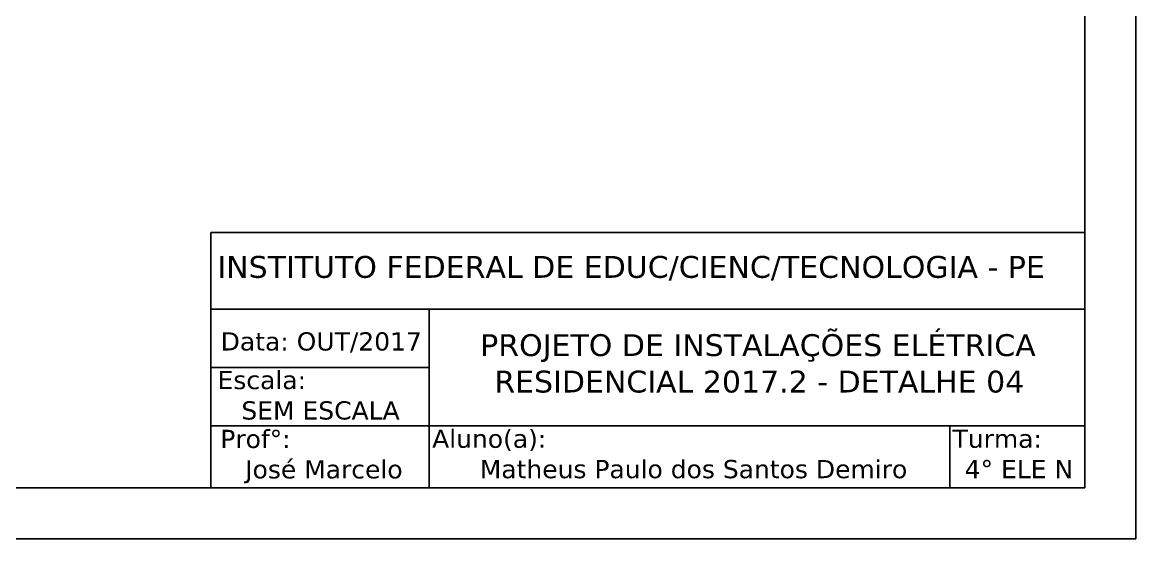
# Model space of a CAD drawing. Header units: millimetres. Extents: x 2300 to 2597, y 2140 to 2350.
# Drawn here: x 2444.1 to 2597, y 2140 to 2210.9 of the extents above; entities that cross this region are included whole.
import ezdxf

# ---------------------------------------------------------------- set-up
doc = ezdxf.new("R2010")
doc.units = ezdxf.units.MM
doc.styles.get("Standard").update_dxf_attribs({"font": 'arial.ttf'})

msp = doc.modelspace()

# ---------------------------------------------------------------- linework, layer by layer
at = {"ltscale": 3}
for p, q in [((2597, 2350), (2597, 2140)), ((2590, 2343), (2590, 2147)), ((2590, 2147), (2325, 2147)), ((2597, 2140), (2300, 2140))]:
    msp.add_line(p, q, dxfattribs=at)
for p, q in [((2470, 2147), (2470, 2182)), ((2470, 2182), (2590, 2182)), ((2590, 2171.5), (2470, 2171.5)), ((2500, 2147), (2500, 2171.5)), ((2470, 2163.5), (2500, 2163.5)), ((2470, 2155.5), (2590, 2155.5)), ((2571.46, 2155.5), (2571.46, 2147))]:
    msp.add_line(p, q)

# ---------------------------------------------------------------- texts
at = {"attachment_point": 1}
for s, width, insert, char_height in [('\\pi0.66329;{\\fVerdana|b0|i0|c0|p34;INSTITUTO FEDERAL DE EDUC/CIENC/TECNOLOGIA - PE}', 119.1667, (2470.25, 2178.79), 3), ('{\\fVerdana|b0|i0|c0|p34;Data: OUT/2017}', 28.8767, (2471.37, 2168.32), 2.5), ('\\pi20.27612;{\\fVerdana|b0|i0|c0|p34;PROJETO DE INSTALAÇÕES ELÉTRICA \\P\\pi22.21232;RESIDENCIAL 2017.2 - DETALHE 04\\H1.11484x; }', 119.1667, (2486.72, 2168.06), 3), ('{\\fVerdana|b0|i0|c0|p34;Escala: \\P   SEM ESCALA}', 37.9283, (2470.94, 2163.02), 2.5), ('{\\fVerdana|b0|i0|c0|p34;Prof°:\\P\\pi3.41904;José Marcelo}', 28.5859, (2471.32, 2154.94), 2.5), ('{\\fVerdana|b0|i0|c0|p34;Aluno(a): \\P      Matheus Paulo dos Santos Demiro}', 90, (2500.4, 2154.97), 2.5), ('{\\fVerdana|b0|i0|c0|p34;Turma: \\P\\pi1.66523;4° ELE N}', 18.1743, (2571.85, 2154.97), 2.5)]:
    msp.add_mtext_dynamic_manual_height_columns(s, width=width, gutter_width=12.5, heights=[0], dxfattribs=dict(at, insert=insert, char_height=char_height))

doc.saveas('drawing.dxf')
